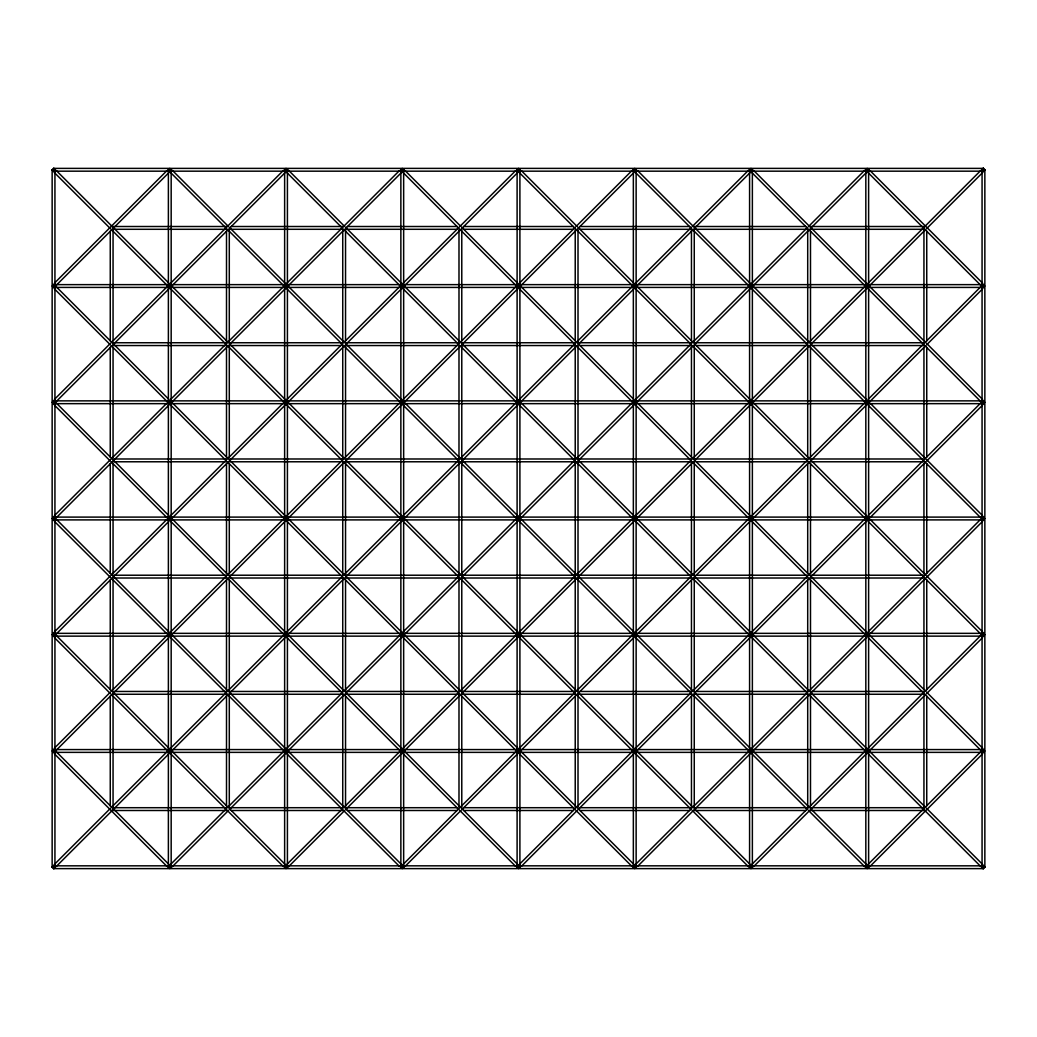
<?xml version="1.0" encoding="UTF-8"?>
<svg xmlns="http://www.w3.org/2000/svg" width="1037" height="1037" viewBox="0 0 1037 1037"><rect width="100%" height="100%" fill="white"/><g stroke="black" fill="none" stroke-linecap="round" stroke-linejoin="round"><path stroke-width="1.5" d="M51.85 170.068L53.82 168.085M53.263 171.468L55.233 169.498M54.391 283.192L166.944 170.638M53.263 287.716L55.233 285.732M169.498 171.468L171.468 169.498M56.374 285.162L168.927 172.609M54.391 399.426L110.233 343.584M111.115 342.716L166.944 286.873M170.638 283.192L226.481 227.349M227.349 226.481L283.192 170.638M168.085 286.303L170.068 284.332M53.263 403.95L55.233 401.98M169.498 287.716L171.468 285.732M285.732 171.468L287.716 169.498M56.102 401.669L168.927 288.843M172.609 285.162L228.451 229.32M229.32 228.451L285.162 172.609M54.391 515.674L110.233 459.832M111.115 458.963L166.944 403.121M170.638 399.426L226.481 343.584M227.349 342.716L283.192 286.873M286.873 283.192L342.716 227.349M343.584 226.481L399.426 170.638M168.085 402.537L170.068 400.567M284.332 286.303L286.303 284.332M53.263 520.185L55.233 518.215M169.498 403.95L171.468 401.98M285.732 287.716L287.716 285.732M401.98 171.468L403.95 169.498M56.102 517.917L168.927 405.091M172.336 401.669L228.451 345.567M229.32 344.686L285.162 288.843M288.843 285.162L344.686 229.32M345.567 228.451L401.669 172.336M54.391 631.909L110.233 576.066M111.115 575.198L166.944 519.356M170.638 515.674L226.481 459.832M227.349 458.963L283.192 403.121M286.873 399.426L342.716 343.584M343.584 342.716L399.426 286.873M403.121 283.192L458.963 227.349M459.832 226.481L515.674 170.638M168.085 518.785L170.068 516.815M284.332 402.537L286.303 400.567M400.567 286.303L402.537 284.332M53.263 636.433L55.233 634.463M169.498 520.185L171.468 518.215M285.732 403.95L287.716 401.98M401.98 287.716L403.95 285.732M518.215 171.468L520.185 169.498M56.102 634.151L168.927 521.326M172.336 517.917L228.451 461.802M229.32 460.934L285.162 405.091M288.584 401.669L344.686 345.567M345.567 344.686L401.669 288.584M405.091 285.162L460.934 229.32M461.802 228.451L517.917 172.336M54.391 748.157L110.233 692.314M111.115 691.433L166.944 635.603M170.638 631.909L226.481 576.066M227.349 575.198L283.192 519.356M286.873 515.674L342.716 459.832M343.584 458.963L399.426 403.121M403.121 399.426L458.963 343.584M459.832 342.716L515.674 286.873M519.356 283.192L575.198 227.349M576.066 226.481L631.909 170.638M168.085 635.02L170.068 633.05M284.332 518.785L286.303 516.815M400.567 402.537L402.537 400.567M516.815 286.303L518.785 284.332M53.263 752.668L55.233 750.697M169.498 636.433L171.468 634.463M285.732 520.185L287.716 518.215M401.98 403.95L403.95 401.98M518.215 287.716L520.185 285.732M634.463 171.468L636.433 169.498M56.102 750.386L168.927 637.574M172.336 634.151L228.451 578.037M229.32 577.168L285.162 521.326M288.584 517.917L344.686 461.802M345.567 460.934L401.669 404.819M404.819 401.669L460.934 345.567M461.802 344.686L517.917 288.584M521.326 285.162L577.168 229.32M578.037 228.451L634.151 172.336M54.131 864.664L110.233 808.549M111.115 807.68L166.944 751.838M170.366 748.416L226.481 692.314M227.349 691.433L283.464 635.331M286.614 632.181L342.716 576.066M343.584 575.198L399.699 519.083M402.849 515.933L458.963 459.832M459.832 458.963L515.933 402.849M519.083 399.699L575.198 343.584M576.066 342.716L632.181 286.614M635.331 283.464L691.433 227.349M692.314 226.481L748.416 170.366M168.085 751.268L170.068 749.284M284.332 635.02L286.303 633.05M400.567 518.785L402.537 516.815M516.815 402.537L518.785 400.567M633.05 286.303L635.02 284.332M169.498 752.668L171.468 750.697M285.732 636.433L287.716 634.463M401.98 520.185L403.95 518.215M518.215 403.95L520.185 401.98M634.463 287.716L636.433 285.732M750.697 171.468L752.668 169.498M56.102 866.634L168.927 753.808M172.336 750.386L228.451 694.284M229.32 693.416L285.162 637.574M288.584 634.151L344.686 578.037M345.567 577.168L401.669 521.067M404.819 517.917L460.934 461.802M461.802 460.934L517.917 404.819M521.067 401.669L577.168 345.567M578.037 344.686L634.151 288.584M637.574 285.162L693.416 229.32M694.284 228.451L750.386 172.336M170.366 864.664L226.481 808.549M227.349 807.68L283.192 751.838M286.614 748.416L342.716 692.314M343.584 691.433L399.699 635.331M402.849 632.181L458.963 576.066M459.832 575.198L515.933 519.083M519.083 515.933L575.198 459.832M576.066 458.963L632.181 402.849M635.331 399.699L691.433 343.584M692.314 342.716L748.416 286.614M751.838 283.192L807.68 227.349M808.549 226.481L864.664 170.366M168.085 867.502L170.068 865.532M284.332 751.268L286.303 749.284M400.567 635.02L402.537 633.05M516.815 518.785L518.785 516.815M633.05 402.537L635.02 400.567M749.284 286.303L751.268 284.332M285.732 752.668L287.716 750.697M401.98 636.433L403.95 634.463M518.215 520.185L520.185 518.215M634.463 403.95L636.433 401.98M750.697 287.716L752.668 285.732M866.932 171.468L868.915 169.498M172.336 866.634L228.451 810.519M229.32 809.651L285.162 753.808M288.584 750.386L344.686 694.284M345.567 693.416L401.669 637.301M404.819 634.151L460.934 578.037M461.802 577.168L517.917 521.067M521.067 517.917L577.168 461.802M578.037 460.934L634.151 404.819M637.301 401.669L693.416 345.567M694.284 344.686L750.386 288.584M753.808 285.162L809.651 229.32M810.519 228.451L866.634 172.336M286.614 864.664L342.716 808.549M343.584 807.68L399.426 751.838M402.849 748.416L458.963 692.314M459.832 691.433L515.933 635.331M519.083 632.181L575.198 576.066M576.066 575.198L632.181 519.083M635.331 515.933L691.433 459.832M692.314 458.963L748.416 402.849M751.838 399.426L807.68 343.584M808.549 342.716L864.664 286.614M868.073 283.192L980.898 170.366M284.332 867.502L286.303 865.532M400.567 751.268L402.537 749.284M516.815 635.02L518.785 633.05M633.05 518.785L635.02 516.815M749.284 402.537L751.268 400.567M865.532 286.303L867.502 284.332M401.98 752.668L403.95 750.697M518.215 636.433L520.185 634.463M634.463 520.185L636.433 518.215M750.697 403.95L752.668 401.98M866.932 287.716L868.915 285.732M288.584 866.634L344.686 810.519M345.567 809.651L401.669 753.536M404.819 750.386L460.934 694.284M461.802 693.416L517.917 637.301M521.067 634.151L577.168 578.037M578.037 577.168L634.151 521.067M637.301 517.917L693.416 461.802M694.284 460.934L750.386 404.819M753.536 401.669L809.651 345.567M810.519 344.686L866.634 288.584M870.056 285.162L925.885 229.32M926.767 228.451L982.869 172.336M402.849 864.664L458.963 808.549M459.832 807.68L515.674 751.838M519.083 748.416L575.198 692.314M576.066 691.433L632.181 635.331M635.331 632.181L691.433 576.066M692.314 575.198L748.416 519.083M751.838 515.674L807.68 459.832M808.549 458.963L864.664 402.849M868.073 399.426L980.898 286.614M400.567 867.502L402.537 865.532M516.815 751.268L518.785 749.284M633.05 635.02L635.02 633.05M749.284 518.785L751.268 516.815M865.532 402.537L867.502 400.567M981.767 286.303L983.737 284.332M518.215 752.668L520.185 750.697M634.463 636.433L636.433 634.463M750.697 520.185L752.668 518.215M866.932 403.95L868.915 401.98M405.091 866.362L460.934 810.519M461.802 809.651L517.644 753.808M521.326 750.127L577.168 694.284M578.037 693.416L633.879 637.574M637.574 633.879L693.416 578.037M694.284 577.168L750.127 521.326M753.808 517.644L809.651 461.802M810.519 460.934L866.362 405.091M870.056 401.397L925.885 345.567M926.767 344.686L982.609 288.843M519.083 864.664L575.198 808.549M576.066 807.68L631.909 751.838M635.331 748.416L691.433 692.314M692.314 691.433L748.416 635.331M751.838 631.909L807.68 576.066M808.549 575.198L864.664 519.083M868.073 515.674L980.898 402.849M516.815 867.502L518.785 865.532M633.05 751.268L635.02 749.284M749.284 635.02L751.268 633.05M865.532 518.785L867.502 516.815M981.767 402.537L983.737 400.567M634.463 752.668L636.433 750.697M750.697 636.433L752.668 634.463M866.932 520.185L868.915 518.215M521.326 866.362L577.168 810.519M578.037 809.651L633.879 753.808M637.574 750.127L693.416 694.284M694.284 693.416L750.127 637.574M753.808 633.879L809.651 578.037M810.519 577.168L866.362 521.326M870.056 517.644L925.885 461.802M926.767 460.934L982.609 405.091M635.331 864.664L691.433 808.549M692.314 807.68L748.157 751.838M751.838 748.157L807.68 692.314M808.549 691.433L864.664 635.331M868.073 631.909L980.898 519.083M633.05 867.502L635.02 865.532M749.284 751.268L751.268 749.284M865.532 635.02L867.502 633.05M981.767 518.785L983.737 516.815M750.697 752.668L752.668 750.697M866.932 636.433L868.915 634.463M637.574 866.362L693.416 810.519M694.284 809.651L750.127 753.808M753.808 750.127L809.651 694.284M810.519 693.416L866.362 637.574M870.056 633.879L925.885 578.037M926.767 577.168L982.609 521.326M751.838 864.391L807.68 808.549M808.549 807.68L864.391 751.838M868.073 748.157L980.898 635.331M749.284 867.502L751.268 865.532M865.532 751.268L867.502 749.284M981.767 635.02L983.737 633.05M866.932 752.668L868.915 750.697M753.808 866.362L809.651 810.519M810.519 809.651L866.362 753.808M870.056 750.127L925.885 694.284M926.767 693.416L982.609 637.574M868.073 864.391L980.626 751.838M865.532 867.502L867.502 865.532M981.767 751.268L983.737 749.284M870.056 866.362L982.609 753.808M981.767 867.502L983.737 865.532M983.18 868.915L985.15 866.932M111.659 226.507L227.894 226.507M231.134 226.507L344.141 226.507M347.369 226.507L457.148 226.507M463.604 226.507L573.396 226.507M579.852 226.507L689.631 226.507M692.859 226.507L805.866 226.507M809.106 226.507L925.341 226.507M113.279 229.294L226.286 229.294M229.514 229.294L340.914 229.294M345.749 229.294L457.148 229.294M463.604 229.294L573.396 229.294M579.852 229.294L691.251 229.294M696.086 229.294L807.486 229.294M810.714 229.294L923.721 229.294M52.148 286.018L54.935 286.018M168.383 286.018L171.17 286.018M284.631 286.018L287.418 286.018M400.865 286.018L403.652 286.018M517.1 286.018L519.9 286.018M633.348 286.018L636.135 286.018M749.582 286.018L752.369 286.018M865.83 286.018L868.617 286.018M982.065 286.018L984.852 286.018M113.279 342.741L226.286 342.741M229.514 342.741L342.521 342.741M345.749 342.741L458.769 342.741M461.996 342.741L575.004 342.741M578.231 342.741L691.251 342.741M694.479 342.741L807.486 342.741M810.714 342.741L923.721 342.741M113.279 345.541L226.286 345.541M229.514 345.541L340.914 345.541M345.749 345.541L457.148 345.541M461.996 345.541L575.004 345.541M579.852 345.541L691.251 345.541M696.086 345.541L807.486 345.541M810.714 345.541L923.721 345.541M52.148 402.265L54.935 402.265M168.383 402.265L171.17 402.265M284.631 402.265L287.418 402.265M400.865 402.265L403.652 402.265M517.1 402.265L519.9 402.265M633.348 402.265L636.135 402.265M749.582 402.265L752.369 402.265M865.83 402.265L868.617 402.265M982.065 402.265L984.852 402.265M113.279 458.989L226.286 458.989M229.514 458.989L342.521 458.989M345.749 458.989L458.769 458.989M461.996 458.989L575.004 458.989M578.231 458.989L691.251 458.989M694.479 458.989L807.486 458.989M810.714 458.989L923.721 458.989M113.279 461.776L226.286 461.776M229.514 461.776L340.914 461.776M345.749 461.776L458.769 461.776M461.996 461.776L575.004 461.776M578.231 461.776L691.251 461.776M696.086 461.776L807.486 461.776M810.714 461.776L923.721 461.776M52.148 518.5L54.935 518.5M168.383 518.5L171.17 518.5M284.631 518.5L287.418 518.5M400.865 518.5L403.652 518.5M517.1 518.5L519.9 518.5M633.348 518.5L636.135 518.5M749.582 518.5L752.369 518.5M865.83 518.5L868.617 518.5M982.065 518.5L984.852 518.5M113.279 575.224L226.286 575.224M229.514 575.224L340.914 575.224M345.749 575.224L458.769 575.224M461.996 575.224L575.004 575.224M578.231 575.224L691.251 575.224M696.086 575.224L807.486 575.224M810.714 575.224L923.721 575.224M113.279 578.011L226.286 578.011M229.514 578.011L342.521 578.011M345.749 578.011L458.769 578.011M461.996 578.011L575.004 578.011M578.231 578.011L691.251 578.011M694.479 578.011L807.486 578.011M810.714 578.011L923.721 578.011M52.148 634.735L54.935 634.735M168.383 634.735L171.17 634.735M284.631 634.735L287.418 634.735M400.865 634.735L403.652 634.735M517.1 634.735L519.9 634.735M633.348 634.735L636.135 634.735M749.582 634.735L752.369 634.735M865.83 634.735L868.617 634.735M982.065 634.735L984.852 634.735M113.279 691.459L226.286 691.459M229.514 691.459L340.914 691.459M345.749 691.459L457.148 691.459M461.996 691.459L575.004 691.459M579.852 691.459L691.251 691.459M696.086 691.459L807.486 691.459M810.714 691.459L923.721 691.459M113.279 694.259L226.286 694.259M229.514 694.259L342.521 694.259M345.749 694.259L458.769 694.259M461.996 694.259L575.004 694.259M578.231 694.259L691.251 694.259M694.479 694.259L807.486 694.259M810.714 694.259L923.721 694.259M52.148 750.982L54.935 750.982M168.383 750.982L171.17 750.982M284.631 750.982L287.418 750.982M400.865 750.982L403.652 750.982M517.1 750.982L519.9 750.982M633.348 750.982L636.135 750.982M749.582 750.982L752.369 750.982M865.83 750.982L868.617 750.982M982.065 750.982L984.852 750.982M113.279 807.706L226.286 807.706M229.514 807.706L340.914 807.706M345.749 807.706L457.148 807.706M463.604 807.706L573.396 807.706M579.852 807.706L691.251 807.706M696.086 807.706L807.486 807.706M810.714 807.706L923.721 807.706M111.659 810.493L227.894 810.493M231.134 810.493L344.141 810.493M347.369 810.493L457.148 810.493M463.604 810.493L573.396 810.493M579.852 810.493L689.631 810.493M692.859 810.493L805.866 810.493M809.106 810.493L925.341 810.493M983.18 168.085L985.15 170.068M981.767 169.498L983.737 171.468M870.056 170.638L982.609 283.192M865.532 169.498L867.502 171.468M981.767 285.732L983.737 287.716M868.073 172.609L980.626 285.162M753.808 170.638L809.651 226.481M810.519 227.349L866.362 283.192M870.056 286.873L925.885 342.716M926.767 343.584L982.609 399.426M866.932 284.332L868.915 286.303M749.284 169.498L751.268 171.468M865.532 285.732L867.502 287.716M981.767 401.98L983.737 403.95M751.838 172.609L807.68 228.451M808.549 229.32L864.391 285.162M868.073 288.843L980.898 401.669M637.574 170.638L693.416 226.481M694.284 227.349L750.127 283.192M753.808 286.873L809.651 342.716M810.519 343.584L866.362 399.426M870.056 403.121L925.885 458.963M926.767 459.832L982.609 515.674M750.697 284.332L752.668 286.303M866.932 400.567L868.915 402.537M633.05 169.498L635.02 171.468M749.284 285.732L751.268 287.716M865.532 401.98L867.502 403.95M981.767 518.215L983.737 520.185M635.331 172.336L691.433 228.451M692.314 229.32L748.157 285.162M751.838 288.843L807.68 344.686M808.549 345.567L864.664 401.669M868.073 405.091L980.898 517.917M521.326 170.638L577.168 226.481M578.037 227.349L633.879 283.192M637.574 286.873L693.416 342.716M694.284 343.584L750.127 399.426M753.808 403.121L809.651 458.963M810.519 459.832L866.362 515.674M870.056 519.356L925.885 575.198M926.767 576.066L982.609 631.909M634.463 284.332L636.433 286.303M750.697 400.567L752.668 402.537M866.932 516.815L868.915 518.785M516.815 169.498L518.785 171.468M633.05 285.732L635.02 287.716M749.284 401.98L751.268 403.95M865.532 518.215L867.502 520.185M981.767 634.463L983.737 636.433M519.083 172.336L575.198 228.451M576.066 229.32L631.909 285.162M635.331 288.584L691.433 344.686M692.314 345.567L748.416 401.669M751.838 405.091L807.68 460.934M808.549 461.802L864.664 517.917M868.073 521.326L980.898 634.151M405.091 170.638L460.934 226.481M461.802 227.349L517.644 283.192M521.326 286.873L577.168 342.716M578.037 343.584L633.879 399.426M637.574 403.121L693.416 458.963M694.284 459.832L750.127 515.674M753.808 519.356L809.651 575.198M810.519 576.066L866.362 631.909M870.056 635.603L925.885 691.433M926.767 692.314L982.609 748.157M518.215 284.332L520.185 286.303M634.463 400.567L636.433 402.537M750.697 516.815L752.668 518.785M866.932 633.05L868.915 635.02M400.567 169.498L402.537 171.468M516.815 285.732L518.785 287.716M633.05 401.98L635.02 403.95M749.284 518.215L751.268 520.185M865.532 634.463L867.502 636.433M981.767 750.697L983.737 752.668M402.849 172.336L458.963 228.451M459.832 229.32L515.674 285.162M519.083 288.584L575.198 344.686M576.066 345.567L632.181 401.669M635.331 404.819L691.433 460.934M692.314 461.802L748.416 517.917M751.838 521.326L807.68 577.168M808.549 578.037L864.664 634.151M868.073 637.574L980.898 750.386M288.584 170.366L344.686 226.481M345.567 227.349L401.669 283.464M404.819 286.614L460.934 342.716M461.802 343.584L517.917 399.699M521.067 402.849L577.168 458.963M578.037 459.832L634.151 515.933M637.301 519.083L693.416 575.198M694.284 576.066L750.386 632.181M753.536 635.331L809.651 691.433M810.519 692.314L866.634 748.416M870.056 751.838L925.885 807.68M926.767 808.549L982.869 864.664M401.98 284.332L403.95 286.303M518.215 400.567L520.185 402.537M634.463 516.815L636.433 518.785M750.697 633.05L752.668 635.02M866.932 749.284L868.915 751.268M284.332 169.498L286.303 171.468M400.567 285.732L402.537 287.716M516.815 401.98L518.785 403.95M633.05 518.215L635.02 520.185M749.284 634.463L751.268 636.433M865.532 750.697L867.502 752.668M286.614 172.336L342.716 228.451M343.584 229.32L399.426 285.162M402.849 288.584L458.963 344.686M459.832 345.567L515.933 401.669M519.083 404.819L575.198 460.934M576.066 461.802L632.181 517.917M635.331 521.067L691.433 577.168M692.314 578.037L748.416 634.151M751.838 637.574L807.68 693.416M808.549 694.284L864.664 750.386M868.073 753.808L980.898 866.634M172.336 170.366L228.451 226.481M229.32 227.349L285.162 283.192M288.584 286.614L344.686 342.716M345.567 343.584L401.669 399.699M404.819 402.849L460.934 458.963M461.802 459.832L517.917 515.933M521.067 519.083L577.168 575.198M578.037 576.066L634.151 632.181M637.301 635.331L693.416 691.433M694.284 692.314L750.386 748.416M753.808 751.838L809.651 807.68M810.519 808.549L866.634 864.664M285.732 284.332L287.716 286.303M401.98 400.567L403.95 402.537M518.215 516.815L520.185 518.785M634.463 633.05L636.433 635.02M750.697 749.284L752.668 751.268M866.932 865.532L868.915 867.502M168.085 169.498L170.068 171.468M284.332 285.732L286.303 287.716M400.567 401.98L402.537 403.95M516.815 518.215L518.785 520.185M633.05 634.463L635.02 636.433M749.284 750.697L751.268 752.668M170.366 172.336L226.481 228.451M227.349 229.32L283.192 285.162M286.614 288.584L342.716 344.686M343.584 345.567L399.699 401.669M402.849 404.819L458.963 460.934M459.832 461.802L515.933 517.917M519.083 521.067L575.198 577.168M576.066 578.037L632.181 634.151M635.331 637.301L691.433 693.416M692.314 694.284L748.416 750.386M751.838 753.808L807.68 809.651M808.549 810.519L864.664 866.634M56.102 170.366L168.927 283.192M172.336 286.614L228.451 342.716M229.32 343.584L285.162 399.426M288.584 402.849L344.686 458.963M345.567 459.832L401.669 515.933M404.819 519.083L460.934 575.198M461.802 576.066L517.917 632.181M521.067 635.331L577.168 691.433M578.037 692.314L634.151 748.416M637.574 751.838L693.416 807.68M694.284 808.549L750.386 864.664M169.498 284.332L171.468 286.303M285.732 400.567L287.716 402.537M401.98 516.815L403.95 518.785M518.215 633.05L520.185 635.02M634.463 749.284L636.433 751.268M750.697 865.532L752.668 867.502M168.085 285.732L170.068 287.716M284.332 401.98L286.303 403.95M400.567 518.215L402.537 520.185M516.815 634.463L518.785 636.433M633.05 750.697L635.02 752.668M54.131 172.336L110.233 228.451M111.115 229.32L166.944 285.162M170.366 288.584L226.481 344.686M227.349 345.567L283.464 401.669M286.614 404.819L342.716 460.934M343.584 461.802L399.699 517.917M402.849 521.067L458.963 577.168M459.832 578.037L515.933 634.151M519.083 637.301L575.198 693.416M576.066 694.284L632.181 750.386M635.331 753.536L691.433 809.651M692.314 810.519L748.416 866.634M56.102 286.614L168.927 399.426M172.336 402.849L228.451 458.963M229.32 459.832L285.162 515.674M288.584 519.083L344.686 575.198M345.567 576.066L401.669 632.181M404.819 635.331L460.934 691.433M461.802 692.314L517.917 748.416M521.326 751.838L577.168 807.68M578.037 808.549L634.151 864.664M53.263 284.332L55.233 286.303M169.498 400.567L171.468 402.537M285.732 516.815L287.716 518.785M401.98 633.05L403.95 635.02M518.215 749.284L520.185 751.268M634.463 865.532L636.433 867.502M168.085 401.98L170.068 403.95M284.332 518.215L286.303 520.185M400.567 634.463L402.537 636.433M516.815 750.697L518.785 752.668M54.391 288.843L110.233 344.686M111.115 345.567L166.944 401.397M170.638 405.091L226.481 460.934M227.349 461.802L283.192 517.644M286.873 521.326L342.716 577.168M343.584 578.037L399.426 633.879M403.121 637.574L458.963 693.416M459.832 694.284L515.674 750.127M519.356 753.808L575.198 809.651M576.066 810.519L631.909 866.362M56.102 402.849L168.927 515.674M172.336 519.083L228.451 575.198M229.32 576.066L285.162 631.909M288.584 635.331L344.686 691.433M345.567 692.314L401.669 748.416M405.091 751.838L460.934 807.68M461.802 808.549L517.917 864.664M53.263 400.567L55.233 402.537M169.498 516.815L171.468 518.785M285.732 633.05L287.716 635.02M401.98 749.284L403.95 751.268M518.215 865.532L520.185 867.502M168.085 518.215L170.068 520.185M284.332 634.463L286.303 636.433M400.567 750.697L402.537 752.668M54.391 405.091L110.233 460.934M111.115 461.802L166.944 517.644M170.638 521.326L226.481 577.168M227.349 578.037L283.192 633.879M286.873 637.574L342.716 693.416M343.584 694.284L399.426 750.127M403.121 753.808L458.963 809.651M459.832 810.519L515.674 866.362M56.102 519.083L168.927 631.909M172.336 635.331L228.451 691.433M229.32 692.314L285.162 748.157M288.843 751.838L344.686 807.68M345.567 808.549L401.669 864.664M53.263 516.815L55.233 518.785M169.498 633.05L171.468 635.02M285.732 749.284L287.716 751.268M401.98 865.532L403.95 867.502M168.085 634.463L170.068 636.433M284.332 750.697L286.303 752.668M54.391 521.326L110.233 577.168M111.115 578.037L166.944 633.879M170.638 637.574L226.481 693.416M227.349 694.284L283.192 750.127M286.873 753.808L342.716 809.651M343.584 810.519L399.426 866.362M56.102 635.331L168.927 748.157M172.609 751.838L228.451 807.68M229.32 808.549L285.162 864.391M53.263 633.05L55.233 635.02M169.498 749.284L171.468 751.268M285.732 865.532L287.716 867.502M168.085 750.697L170.068 752.668M54.391 637.574L110.233 693.416M111.115 694.284L166.944 750.127M170.638 753.808L226.481 809.651M227.349 810.519L283.192 866.362M56.374 751.838L168.927 864.391M53.263 749.284L55.233 751.268M169.498 865.532L171.468 867.502M54.391 753.808L166.944 866.362M53.263 865.532L55.233 867.502M51.85 866.932L53.82 868.915M926.741 231.134L926.741 340.914M926.741 347.369L926.741 457.148M926.741 463.604L926.741 573.396M926.741 579.852L926.741 689.631M926.741 696.086L926.741 805.866M923.941 229.514L923.941 340.914M923.941 347.369L923.941 457.148M923.941 463.604L923.941 573.396M923.941 579.852L923.941 689.631M923.941 696.086L923.941 807.486M867.217 168.383L867.217 171.17M867.217 284.631L867.217 287.418M867.217 400.865L867.217 403.652M867.217 517.1L867.217 519.9M867.217 633.348L867.217 636.135M867.217 749.582L867.217 752.369M867.217 865.83L867.217 868.617M810.493 231.134L810.493 344.141M810.493 347.369L810.493 457.148M810.493 463.604L810.493 573.396M810.493 579.852L810.493 689.631M810.493 692.859L810.493 805.866M807.706 229.514L807.706 340.914M807.706 345.749L807.706 457.148M807.706 463.604L807.706 573.396M807.706 579.852L807.706 691.251M807.706 696.086L807.706 807.486M750.982 168.383L750.982 171.17M750.982 284.631L750.982 287.418M750.982 400.865L750.982 403.652M750.982 517.1L750.982 519.9M750.982 633.348L750.982 636.135M750.982 749.582L750.982 752.369M750.982 865.83L750.982 868.617M694.259 229.514L694.259 342.521M694.259 345.749L694.259 458.769M694.259 461.996L694.259 575.004M694.259 578.231L694.259 691.251M694.259 694.479L694.259 807.486M691.459 229.514L691.459 340.914M691.459 345.749L691.459 457.148M691.459 461.996L691.459 575.004M691.459 579.852L691.459 691.251M691.459 696.086L691.459 807.486M634.735 168.383L634.735 171.17M634.735 284.631L634.735 287.418M634.735 400.865L634.735 403.652M634.735 517.1L634.735 519.9M634.735 633.348L634.735 636.135M634.735 749.582L634.735 752.369M634.735 865.83L634.735 868.617M578.011 229.514L578.011 342.521M578.011 345.749L578.011 458.769M578.011 461.996L578.011 575.004M578.011 578.231L578.011 691.251M578.011 694.479L578.011 807.486M575.224 229.514L575.224 340.914M575.224 345.749L575.224 458.769M575.224 461.996L575.224 575.004M575.224 578.231L575.224 691.251M575.224 696.086L575.224 807.486M518.5 168.383L518.5 171.17M518.5 284.631L518.5 287.418M518.5 400.865L518.5 403.652M518.5 517.1L518.5 519.9M518.5 633.348L518.5 636.135M518.5 749.582L518.5 752.369M518.5 865.83L518.5 868.617M461.776 229.514L461.776 340.914M461.776 345.749L461.776 458.769M461.776 461.996L461.776 575.004M461.776 578.231L461.776 691.251M461.776 696.086L461.776 807.486M458.989 229.514L458.989 342.521M458.989 345.749L458.989 458.769M458.989 461.996L458.989 575.004M458.989 578.231L458.989 691.251M458.989 694.479L458.989 807.486M402.265 168.383L402.265 171.17M402.265 284.631L402.265 287.418M402.265 400.865L402.265 403.652M402.265 517.1L402.265 519.9M402.265 633.348L402.265 636.135M402.265 749.582L402.265 752.369M402.265 865.83L402.265 868.617M345.541 229.514L345.541 340.914M345.541 345.749L345.541 457.148M345.541 461.996L345.541 575.004M345.541 579.852L345.541 691.251M345.541 696.086L345.541 807.486M342.741 229.514L342.741 342.521M342.741 345.749L342.741 458.769M342.741 461.996L342.741 575.004M342.741 578.231L342.741 691.251M342.741 694.479L342.741 807.486M286.018 168.383L286.018 171.17M286.018 284.631L286.018 287.418M286.018 400.865L286.018 403.652M286.018 517.1L286.018 519.9M286.018 633.348L286.018 636.135M286.018 749.582L286.018 752.369M286.018 865.83L286.018 868.617M229.294 229.514L229.294 340.914M229.294 345.749L229.294 457.148M229.294 463.604L229.294 573.396M229.294 579.852L229.294 691.251M229.294 696.086L229.294 807.486M226.507 231.134L226.507 344.141M226.507 347.369L226.507 457.148M226.507 463.604L226.507 573.396M226.507 579.852L226.507 689.631M226.507 692.859L226.507 805.866M169.783 168.383L169.783 171.17M169.783 284.631L169.783 287.418M169.783 400.865L169.783 403.652M169.783 517.1L169.783 519.9M169.783 633.348L169.783 636.135M169.783 749.582L169.783 752.369M169.783 865.83L169.783 868.617M113.059 229.514L113.059 340.914M113.059 347.369L113.059 457.148M113.059 463.604L113.059 573.396M113.059 579.852L113.059 689.631M113.059 696.086L113.059 807.486M110.259 231.134L110.259 340.914M110.259 347.369L110.259 457.148M110.259 463.604L110.259 573.396M110.259 579.852L110.259 689.631M110.259 696.086L110.259 805.866M983.465 168.383L53.535 168.383L53.535 171.17L983.465 171.17L983.465 168.383M54.935 169.783L52.148 169.783L52.148 867.217L54.935 867.217L54.935 169.783M171.17 169.783L168.383 169.783L168.383 867.217L171.17 867.217L171.17 169.783M287.418 169.783L284.631 169.783L284.631 867.217L287.418 867.217L287.418 169.783M403.652 169.783L400.865 169.783L400.865 867.217L403.652 867.217L403.652 169.783M519.9 169.783L517.1 169.783L517.1 867.217L519.9 867.217L519.9 169.783M636.135 169.783L633.348 169.783L633.348 867.217L636.135 867.217L636.135 169.783M752.369 169.783L749.582 169.783L749.582 867.217L752.369 867.217L752.369 169.783M868.617 169.783L865.83 169.783L865.83 867.217L868.617 867.217L868.617 169.783M984.852 169.783L982.065 169.783L982.065 867.217L984.852 867.217L984.852 169.783M983.465 284.631L53.535 284.631L53.535 287.418L983.465 287.418L983.465 284.631M983.465 400.865L53.535 400.865L53.535 403.652L983.465 403.652L983.465 400.865M983.465 517.1L53.535 517.1L53.535 519.9L983.465 519.9L983.465 517.1M983.465 633.348L53.535 633.348L53.535 636.135L983.465 636.135L983.465 633.348M983.465 749.582L53.535 749.582L53.535 752.369L983.465 752.369L983.465 749.582M983.465 865.83L53.535 865.83L53.535 868.617L983.465 868.617L983.465 865.83"/></g></svg>
